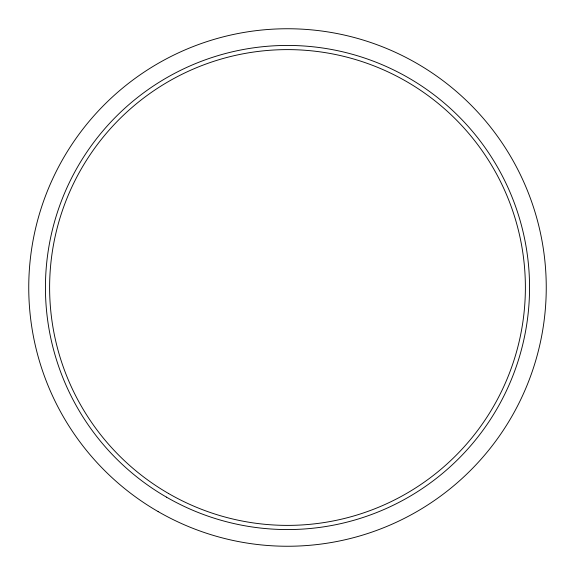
<?xml version="1.0" encoding="UTF-8"?>
<svg xmlns="http://www.w3.org/2000/svg" width="575" height="575" viewBox="0 0 575 575"><rect width="100%" height="100%" fill="white"/><g stroke="black" fill="none" stroke-linecap="round" stroke-linejoin="round"><path stroke-width="0.86" d="M158.125 511.585A258.75 258.75 0 0 0 546.25 287.5A258.75 258.75 0 0 0 158.125 63.415A258.75 258.75 0 0 0 158.125 511.585M168.561 493.515A237.885 237.885 0 0 0 525.385 287.5A237.885 237.885 0 0 0 168.561 81.485A237.885 237.885 0 0 0 168.561 493.515M166.47 497.131A242.053 242.053 0 0 0 529.553 287.5A242.053 242.053 0 0 0 166.47 77.869A242.053 242.053 0 0 0 166.47 497.131"/></g></svg>
